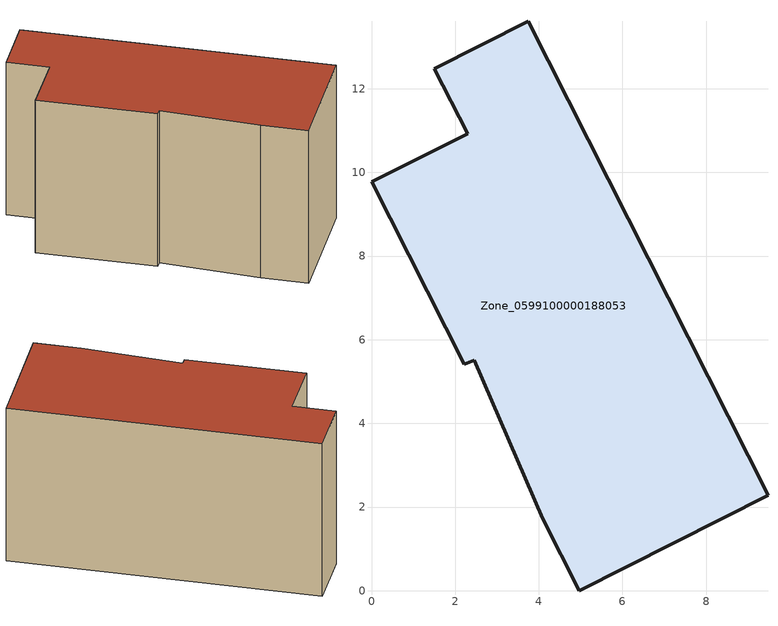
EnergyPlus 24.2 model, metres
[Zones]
Zone_0599100000188053
 floor ground (C_G): 4.1,1.72 2.45,5.51 2.22,5.41 0,9.78 2.3,10.92 1.5,12.48 3.75,13.61 9.48,2.28 4.97,0 z0
 wall outside (C_F): 1.5,12.48 2.3,10.92 0,9.78 2.22,5.41 2.45,5.51 4.1,1.72 4.97,0 9.48,2.28 3.75,13.61 1.5,12.48 z0:6.99
 roof outside (C_R): 2.45,5.51 4.1,1.72 4.97,0 9.48,2.28 3.75,13.61 1.5,12.48 2.3,10.92 0,9.78 2.22,5.41 z6.99
[BUILDING]
Pand.0599100000188053: North Axis=0; Terrain=City; Loads Convergence Tolerance Value=0.04; Temperature Convergence Tolerance Value=0.4; Solar Distribution=FullExterior; Maximum Number of Warmup Days=25; Minimum Number of Warmup Days=1
[Site:Location]
Rotterdam.The.Hague.AP_ZH_NLD Design_Conditions: Latitude=51.96; Longitude=4.45; Time Zone=1; Elevation=-4.5
[SITE:GROUNDTEMPERATURE:BUILDINGSURFACE]
18, 18, 18, 18, 18, 18, 18, 18, 18, 18, 18, 18
[MATERIAL] Thermal Absorptance=0.9; Solar Absorptance=0.7; Visible Absorptance=0.7
Name | Roughness | Thickness | Conductivity | Density | Specific Heat
G.TC.1992-2005 | MediumSmooth | 0.15 | 0.06 | 540 | 1210
F.TC.1992-2005 | Rough | 0.3 | 0.12 | 1920 | 840
R.TC.1992-2005 | MediumRough | 0.2 | 0.08 | 1500 | 1000
[CONSTRUCTION]
C_G: G.TC.1992-2005
C_F: F.TC.1992-2005
C_R: R.TC.1992-2005
[ZONE]
Zone_0599100000188053: Type=1; Multiplier=1; Ceiling Height=Autocalculate; Volume=Autocalculate; Floor Area=autocalculate; Part of Total Floor Area=Yes
[ZONEINFILTRATION:DESIGNFLOWRATE]
Infil_Zone_0599100000188053: Zone or ZoneList or Space or SpaceList=Zone_0599100000188053; Schedule=AlwaysOn; Design Flow Rate Calculation Method=Flow/Area; Flow Rate per Floor Area=0.0015; Constant Term Coefficient=1; Temperature Term Coefficient=0; Velocity Term Coefficient=0; Velocity Squared Term Coefficient=0
[HVACTEMPLATE:ZONE:IDEALLOADSAIRSYSTEM]
Zone_0599100000188053: Maximum Heating Supply Air Temperature=50; Minimum Cooling Supply Air Temperature=13; Maximum Heating Supply Air Humidity Ratio=0.0156; Minimum Cooling Supply Air Humidity Ratio=0.0077; Heating Limit=NoLimit; Cooling Limit=NoLimit; Dehumidification Control Type=ConstantSensibleHeatRatio; Cooling Sensible Heat Ratio=0.7; Dehumidification Setpoint=60; Humidification Control Type=None; Humidification Setpoint=30; Outdoor Air Method=None; Outdoor Air Flow Rate per Person=0.00944; Outdoor Air Flow Rate per Zone Floor Area=0; Outdoor Air Flow Rate per Zone=0; Demand Controlled Ventilation Type=None; Outdoor Air Economizer Type=NoEconomizer; Heat Recovery Type=None; Sensible Heat Recovery Effectiveness=0.7; Latent Heat Recovery Effectiveness=0.65
[ZONECONTROL:THERMOSTAT]
ThermostatControl_Zone_0599100000188053: Zone or ZoneList=Zone_0599100000188053; Control Type Schedule=DualSetpointControlType; Control 1=Thermostat_Zone_0599100000188053; Temperature Difference Between Cutout And Setpoint=0
[THERMOSTATSETPOINT:DUALSETPOINT]
Thermostat_Zone_0599100000188053: Heating Setpoint Temperature Schedule=HeatingSetpoint_Zone_0599100000188053; Cooling Setpoint Temperature Schedule=CoolingSetpoint_Zone_0599100000188053
[SCHEDULE:COMPACT]
HeatingSetpoint_Zone_0599100000188053: Through: 12/31, For: AllDays, Until: 24:00, 21
CoolingSetpoint_Zone_0599100000188053: Through: 12/31, For: AllDays, Until: 24:00, 24
DualSetpointControlType: Through: 12/31, For: AllDays, Until: 24:00, 4
AlwaysOn: Through: 12/31, For: AllDays, Until: 24:00, 1
